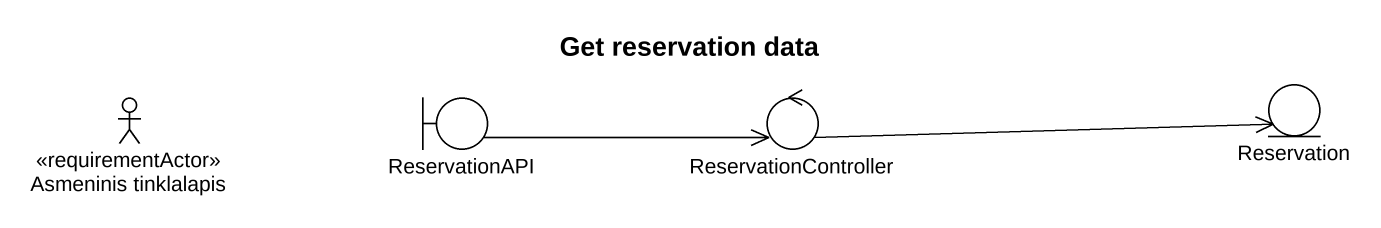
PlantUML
@startuml
title Get reservation data
entity Reservation
actor "Asmeninis tinklalapis" as Asmeninis_tinklalapis <<requirementActor>>
boundary ReservationAPI
control ReservationController
ReservationAPI -right-> ReservationController
ReservationController -right-> Reservation
@enduml
